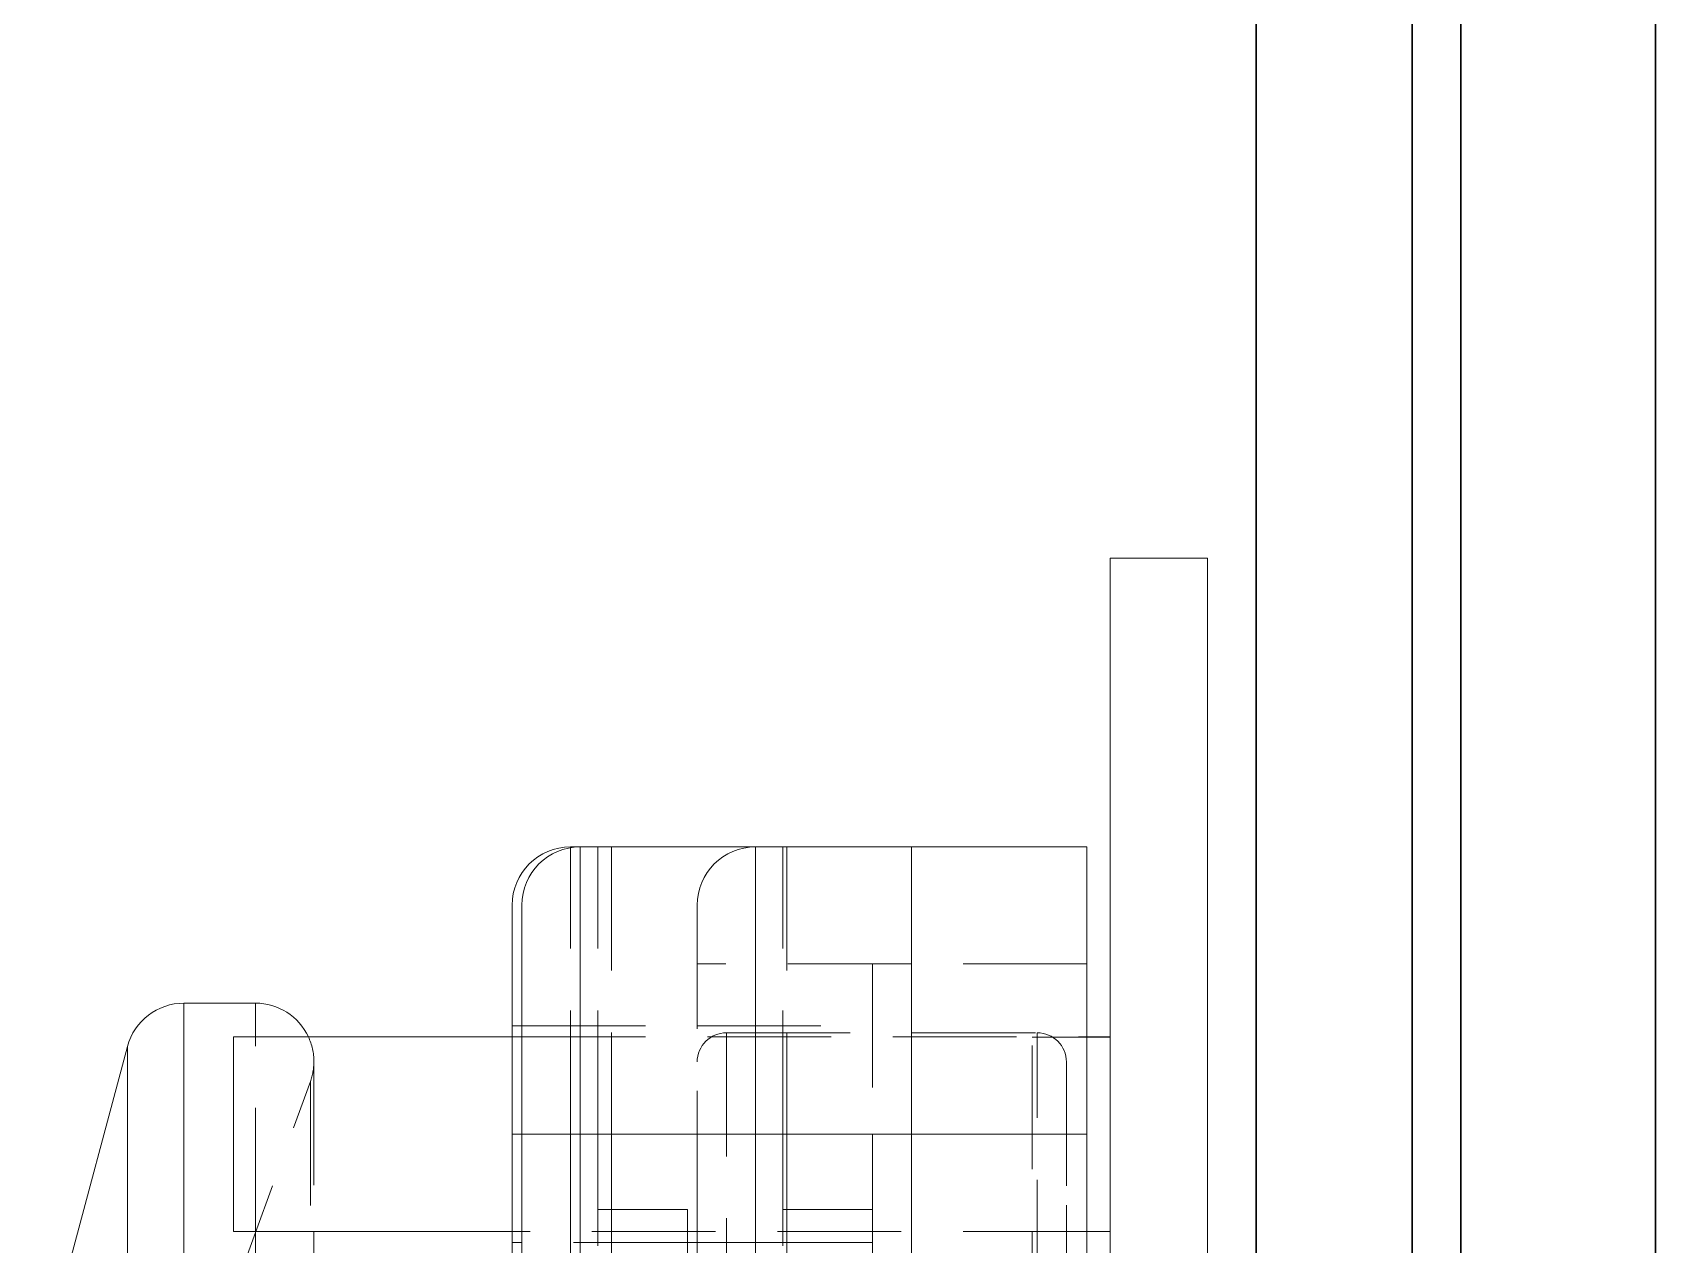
# Model space of a CAD drawing. Header units: millimetres. Extents: x 8981 to 59433, y 5244 to 14154.
# Drawn here: x 10549.2 to 10632.6, y 8560.7 to 8622.9 of the extents above; entities that cross this region are included whole.
import ezdxf

# ---------------------------------------------------------------- set-up
doc = ezdxf.new("R2010")
doc.units = ezdxf.units.MM
doc.linetypes.add('HIDDEN', pattern=[9.525, 6.35, -3.175])
doc.layers.add('1实线层', color=7, linetype='Continuous', lineweight=30)

# ---------------------------------------------------------------- blocks, each defined once
blk = doc.blocks.new('G$C0B133EC3')
at = {"color": 7, "linetype": 'Continuous', "lineweight": 15}
for p, q in [((-32.699, 56.025), (-32.199, 56.025)), ((-15.199, 56.025), (-32.199, 56.025)), ((-32.199, 41.275), (-32.199, 56.025)), ((-23.199, 56.025), (-21.799, 56.025)), ((-23.199, 41.274), (-23.199, 56.024)), ((-15.199, 41.275), (-15.199, 56.025)), ((-6.199, 56.024), (-15.199, 56.024)), ((-6.199, 41.274), (-6.199, 56.024)), ((-35.699, 53.025), (-35.699, 46.274)), ((-35.199, 53.025), (-35.199, 41.275)), ((-52.544, 48), (-48.874, 48)), ((-50, 46.274), (-35.199, 46.274)), ((-50, 46.274), (-50, 41.274)), ((-6.199, 46.274), (-5, 46.274)), ((-60.321, 27.566), (-55.442, 45.776)), ((-50, 41.274), (-50, 36.274)), ((-35.199, 41.275), (-35.199, -41.275)), ((-35.199, 41.275), (-32.199, 41.275)), ((-15.199, 41.275), (-32.199, 41.275)), ((-32.199, -41.275), (-32.199, 41.275)), ((-15.199, -24.56), (-15.199, 41.275)), ((-6.199, -24.562), (-6.199, 41.274)), ((-35.199, 36.274), (-50, 36.274)), ((-45.874, 36.274), (-45.874, -36.274)), ((-35.699, 36.274), (-35.699, 24.13)), ((-5, 36.274), (-6.199, 36.274))]:
    blk.add_line(p, q, dxfattribs=at)
at = {"color": 8, "linetype": 'Continuous', "lineweight": 15}
for p, q in [((-32.699, 55.983), (-32.699, 56.025)), ((-52.544, -48), (-52.544, 48)), ((-48.874, 46.274), (-48.874, 48)), ((-55.442, -45.776), (-55.442, 45.776)), ((-6.199, 41.274), (-15.199, 41.274)), ((-48.874, -36.274), (-48.874, 36.274))]:
    blk.add_line(p, q, dxfattribs=at)
at = {"color": 7, "linetype": 'HIDDEN', "lineweight": 0}
for p, q in [((-32.699, 41.275), (-32.699, 55.983)), ((-31.299, 41.275), (-31.299, 56.025)), ((-30.599, 56.025), (-30.599, 41.275)), ((-23.199, 41.275), (-23.199, 56.025)), ((-15.199, 56.024), (-23.199, 56.024)), ((-21.799, 41.275), (-21.799, 56.025)), ((-21.599, 56.024), (-21.599, 41.274)), ((-26.199, 53.025), (-26.199, 53.024)), ((-26.199, 53.024), (-26.199, 41.274)), ((-15.199, 50.025), (-26.199, 50.025)), ((-6.199, 50.024), (-17.199, 50.024)), ((-17.199, 50.024), (-17.199, 41.274)), ((-35.699, 46.83), (-35.199, 46.83)), ((-35.199, 46.83), (-26.199, 46.83)), ((-26.199, 46.83), (-21.799, 46.83)), ((-26.199, 46.829), (-17.199, 46.829)), ((-48.874, 36.274), (-48.874, 46.274)), ((-35.699, 46.274), (-35.699, 41.275)), ((-35.199, 46.274), (-6.199, 46.274)), ((-24.699, 46.48), (-8.743, 46.48)), ((-24.699, 46.48), (-24.699, -46.47)), ((-9, -46.25), (-9, 46.25)), ((-9, 46.25), (-5, 46.25)), ((-8.743, -24.562), (-8.743, 46.48)), ((-45.874, 45), (-45.874, 36.274)), ((-7.244, -44.928), (-7.244, 44.928)), ((-7.243, 44.98), (-7.243, -44.98)), ((-50.176, 32.652), (-46.055, 43.974)), ((-46.055, 43.964), (-46.055, -43.964)), ((-35.699, 41.275), (-32.699, 41.275)), ((-35.699, 41.275), (-35.699, 36.274)), ((-35.699, 41.275), (-32.699, 41.275)), ((-30.599, 41.275), (-35.199, 41.275)), ((-31.299, 41.275), (-32.699, 41.275)), ((-32.699, 18.78), (-32.699, 41.275)), ((-32.699, 41.275), (-32.699, -41.275)), ((-31.299, 26.025), (-31.299, 41.275)), ((-30.599, 41.275), (-30.599, 26.525)), ((-15.199, 41.275), (-26.199, 41.275)), ((-26.199, 41.275), (-23.199, 41.275)), ((-26.199, 41.275), (-23.199, 41.275)), ((-26.199, 41.274), (-26.199, -24.56)), ((-26.199, 41.274), (-23.199, 41.274)), ((-21.599, 41.274), (-26.199, 41.274)), ((-23.199, 18.78), (-23.199, 41.275)), ((-21.799, 41.275), (-23.199, 41.275)), ((-23.199, 41.275), (-23.199, -41.275)), ((-15.199, 41.274), (-23.199, 41.274)), ((-23.199, -24.56), (-23.199, 41.274)), ((-21.799, 26.025), (-21.799, 41.275)), ((-21.599, 41.274), (-21.599, 26.524)), ((-17.199, 41.274), (-17.199, -24.562)), ((-6.199, 41.274), (-17.199, 41.274)), ((-26.699, 37.402), (-31.299, 37.402)), ((-26.699, 37.402), (-26.699, 26.025)), ((-17.199, 37.402), (-21.799, 37.402)), ((-6.199, 36.274), (-35.199, 36.274)), ((-35.199, 35.72), (-35.699, 35.72)), ((-26.199, 35.72), (-35.199, 35.72)), ((-21.799, 35.72), (-26.199, 35.72)), ((-17.199, 35.719), (-26.199, 35.719))]:
    blk.add_line(p, q, dxfattribs=at)
at = {"color": 7, "linetype": 'Continuous', "lineweight": 15}
blk.add_lwpolyline([(-5, -70.847), (0, -70.847), (0, 70.847), (-5, 70.847)], close=True, dxfattribs=at)
for centre, start, end in [((-32.699, 53.025), 90, 180), ((-32.199, 53.025), 90, 180), ((-52.544, 45), 90, 165), ((-48.874, 45), 25.12583, 90)]:
    blk.add_arc(centre, 3, start, end, dxfattribs=at)
at = {"color": 7, "linetype": 'HIDDEN', "lineweight": 0}
for centre, radius, start, end in [((-23.199, 53.025), 3, 90, 180), ((-23.199, 53.024), 3, 90, 180), ((-48.874, 45), 3, 0, 25.12583), ((-24.699, 44.98), 1.5, 90, 180), ((-8.743, 44.98), 1.5, 0, 90), ((-48.874, 45), 3, 340, 0), ((-8.743, 44.98), 1.5, 358, 0)]:
    blk.add_arc(centre, radius, start, end, dxfattribs=at)

msp = doc.modelspace()

# ---------------------------------------------------------------- linework, layer by layer
at = {"layer": '1实线层', "ltscale": 150}
for p, q in [((10612.067, 8105.065), (10612.067, 8945.065)), ((10620.067, 8105.065), (10620.067, 8945.065)), ((10622.567, 8105.065), (10622.567, 8945.065)), ((10632.567, 8105.065), (10632.567, 8945.065))]:
    msp.add_line(p, q, dxfattribs=at)

# ---------------------------------------------------------------- block references
msp.add_blockref('G$C0B133EC3', (10609.567, 8525.065))

doc.saveas('drawing.dxf')
